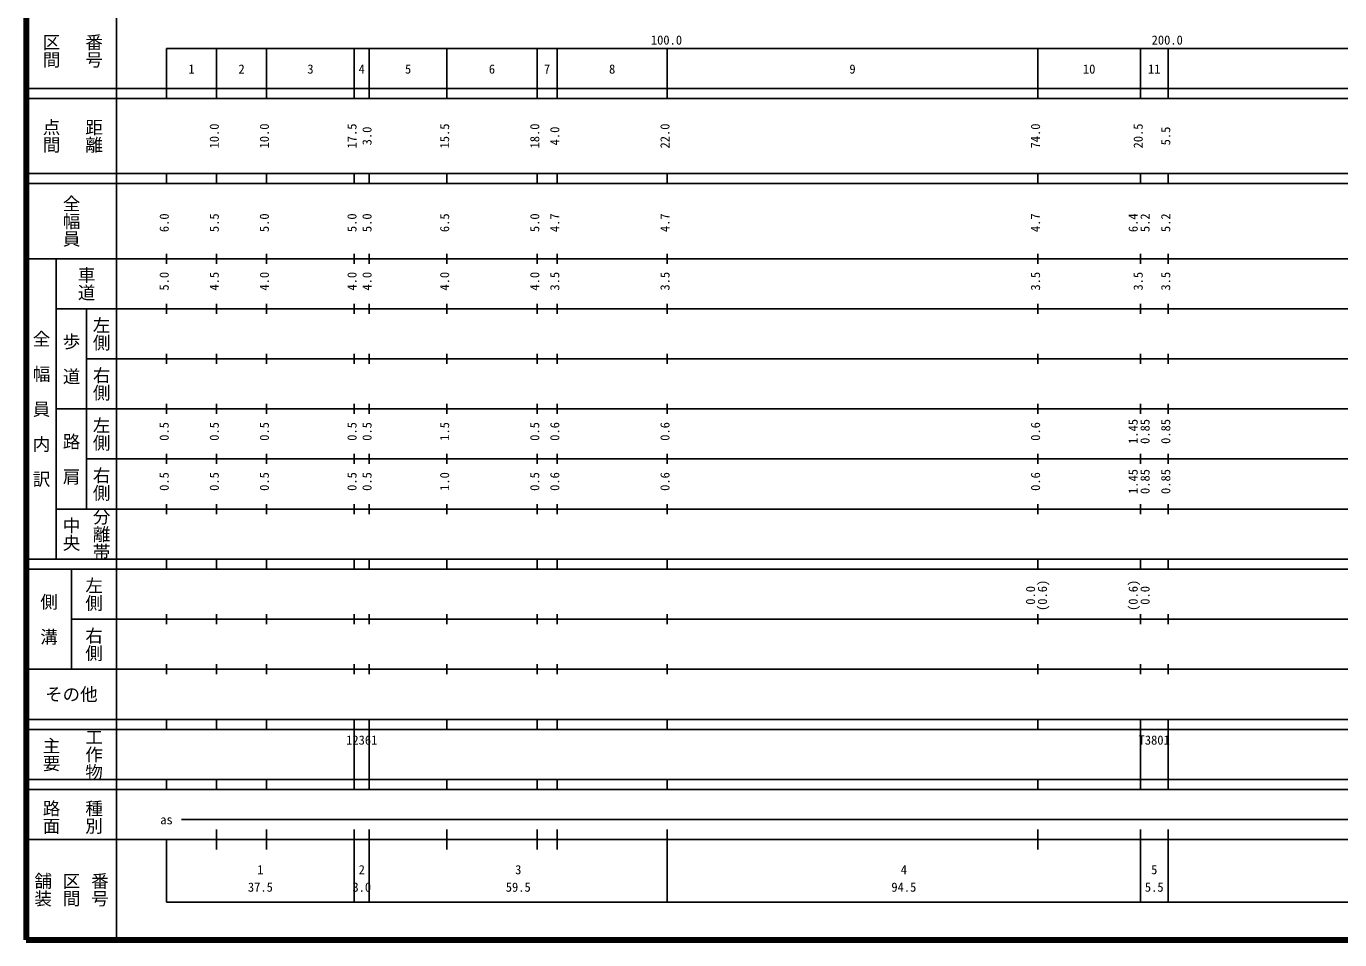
# Model space of a CAD drawing. Units: millimetres on the paper, enlarged 1000 times. Extents: x 40000 to 680000, y 20000 to 380000.
# Drawn here: x 40000 to 302292, y 20000 to 202409 of the extents above; entities that cross this region are included whole.
import ezdxf
from ezdxf.enums import TextEntityAlignment as Align

# ---------------------------------------------------------------- set-up
doc = ezdxf.new("R2010")
doc.units = ezdxf.units.MM
doc.header["$LTSCALE"] = 1000
doc.layers.add('M-TTL', color=2, linetype='Continuous', lineweight=140)
doc.layers.add('M-TTL-BAND', color=7, linetype='Continuous', lineweight=25)
doc.styles.add('@ＭＳ ゴシック', font='')
doc.styles.add('ＭＳ ゴシック', font='')
doc.styles.get('@ＭＳ ゴシック').set_extended_font_data('@MS Gothic')
doc.styles.get('ＭＳ ゴシック').set_extended_font_data('MS Gothic')

msp = doc.modelspace()

# ---------------------------------------------------------------- linework, layer by layer
at = {"layer": 'M-TTL'}
for p, q in [((40000, 380000), (40000, 20000)), ((40000, 20000), (680000, 20000))]:
    msp.add_line(p, q, dxfattribs=at)
at = {"layer": 'M-TTL-BAND'}
for p, q in [((58000, 370000), (58000, 20000)), ((68000, 198000), (579000, 198000)), ((68000, 198000), (68000, 188000)), ((78000, 188000), (78000, 198000)), ((88000, 188000), (88000, 198000)), ((105500, 188000), (105500, 198000)), ((108500, 188000), (108500, 198000)), ((124000, 188000), (124000, 198000)), ((142000, 188000), (142000, 198000)), ((146000, 188000), (146000, 198000)), ((168000, 188000), (168000, 198000)), ((242000, 188000), (242000, 198000)), ((262500, 188000), (262500, 198000)), ((268000, 188000), (268000, 198000)), ((40000, 190000), (579000, 190000)), ((40000, 188000), (579000, 188000)), ((40000, 173000), (579000, 173000)), ((40000, 171000), (579000, 171000)), ((68000, 171000), (68000, 173000)), ((78000, 171000), (78000, 173000)), ((88000, 171000), (88000, 173000)), ((105500, 171000), (105500, 173000)), ((108500, 171000), (108500, 173000)), ((124000, 171000), (124000, 173000)), ((142000, 171000), (142000, 173000)), ((146000, 171000), (146000, 173000)), ((168000, 171000), (168000, 173000)), ((242000, 171000), (242000, 173000)), ((262500, 171000), (262500, 173000)), ((268000, 171000), (268000, 173000)), ((40000, 156000), (579000, 156000)), ((46000, 96000), (46000, 156000)), ((68000, 155000), (68000, 157000)), ((78000, 155000), (78000, 157000)), ((88000, 155000), (88000, 157000)), ((105500, 155000), (105500, 157000)), ((108500, 155000), (108500, 157000)), ((124000, 155000), (124000, 157000)), ((142000, 155000), (142000, 157000)), ((146000, 155000), (146000, 157000)), ((168000, 155000), (168000, 157000)), ((242000, 155000), (242000, 157000)), ((262500, 155000), (262500, 157000)), ((268000, 155000), (268000, 157000)), ((68000, 145000), (68000, 147000)), ((78000, 145000), (78000, 147000)), ((88000, 145000), (88000, 147000)), ((105500, 145000), (105500, 147000)), ((108500, 145000), (108500, 147000)), ((124000, 145000), (124000, 147000)), ((142000, 145000), (142000, 147000)), ((146000, 145000), (146000, 147000)), ((168000, 145000), (168000, 147000)), ((242000, 145000), (242000, 147000)), ((262500, 145000), (262500, 147000)), ((268000, 145000), (268000, 147000)), ((46000, 146000), (579000, 146000)), ((52000, 146000), (52000, 106000)), ((68000, 135000), (68000, 137000)), ((78000, 135000), (78000, 137000)), ((88000, 135000), (88000, 137000)), ((105500, 135000), (105500, 137000)), ((108500, 135000), (108500, 137000)), ((124000, 135000), (124000, 137000)), ((142000, 135000), (142000, 137000)), ((146000, 135000), (146000, 137000)), ((168000, 135000), (168000, 137000)), ((242000, 135000), (242000, 137000)), ((262500, 135000), (262500, 137000)), ((268000, 135000), (268000, 137000)), ((52000, 136000), (579000, 136000)), ((46000, 126000), (579000, 126000)), ((68000, 125000), (68000, 127000)), ((78000, 125000), (78000, 127000)), ((88000, 125000), (88000, 127000)), ((105500, 125000), (105500, 127000)), ((108500, 125000), (108500, 127000)), ((124000, 125000), (124000, 127000)), ((142000, 125000), (142000, 127000)), ((146000, 125000), (146000, 127000)), ((168000, 125000), (168000, 127000)), ((242000, 125000), (242000, 127000)), ((262500, 125000), (262500, 127000)), ((268000, 125000), (268000, 127000)), ((52000, 116000), (579000, 116000)), ((68000, 115000), (68000, 117000)), ((78000, 115000), (78000, 117000)), ((88000, 115000), (88000, 117000)), ((105500, 115000), (105500, 117000)), ((108500, 115000), (108500, 117000)), ((124000, 115000), (124000, 117000)), ((142000, 115000), (142000, 117000)), ((146000, 115000), (146000, 117000)), ((168000, 115000), (168000, 117000)), ((242000, 115000), (242000, 117000)), ((262500, 115000), (262500, 117000)), ((268000, 115000), (268000, 117000)), ((46000, 106000), (579000, 106000)), ((68000, 105000), (68000, 107000)), ((78000, 105000), (78000, 107000)), ((88000, 105000), (88000, 107000)), ((105500, 105000), (105500, 107000)), ((108500, 105000), (108500, 107000)), ((124000, 105000), (124000, 107000)), ((142000, 105000), (142000, 107000)), ((146000, 105000), (146000, 107000)), ((168000, 105000), (168000, 107000)), ((242000, 105000), (242000, 107000)), ((262500, 105000), (262500, 107000)), ((268000, 105000), (268000, 107000)), ((40000, 96000), (579000, 96000)), ((68000, 94000), (68000, 96000)), ((78000, 94000), (78000, 96000)), ((88000, 94000), (88000, 96000)), ((105500, 94000), (105500, 96000)), ((108500, 94000), (108500, 96000)), ((124000, 94000), (124000, 96000)), ((142000, 94000), (142000, 96000)), ((146000, 94000), (146000, 96000)), ((168000, 94000), (168000, 96000)), ((242000, 94000), (242000, 96000)), ((262500, 94000), (262500, 96000)), ((268000, 94000), (268000, 96000)), ((40000, 94000), (579000, 94000)), ((49000, 94000), (49000, 74000)), ((49000, 84000), (579000, 84000)), ((68000, 83000), (68000, 85000)), ((78000, 83000), (78000, 85000)), ((88000, 83000), (88000, 85000)), ((105500, 83000), (105500, 85000)), ((108500, 83000), (108500, 85000)), ((124000, 83000), (124000, 85000)), ((142000, 83000), (142000, 85000)), ((146000, 83000), (146000, 85000)), ((168000, 83000), (168000, 85000)), ((242000, 83000), (242000, 85000)), ((262500, 83000), (262500, 85000)), ((268000, 83000), (268000, 85000)), ((40000, 74000), (579000, 74000)), ((68000, 73000), (68000, 75000)), ((78000, 73000), (78000, 75000)), ((88000, 73000), (88000, 75000)), ((105500, 73000), (105500, 75000)), ((108500, 73000), (108500, 75000)), ((124000, 73000), (124000, 75000)), ((142000, 73000), (142000, 75000)), ((146000, 73000), (146000, 75000)), ((168000, 73000), (168000, 75000)), ((242000, 73000), (242000, 75000)), ((262500, 73000), (262500, 75000)), ((268000, 73000), (268000, 75000)), ((40000, 64000), (579000, 64000)), ((68000, 62000), (68000, 64000)), ((78000, 62000), (78000, 64000)), ((88000, 62000), (88000, 64000)), ((105500, 62000), (105500, 64000)), ((108500, 62000), (108500, 64000)), ((124000, 62000), (124000, 64000)), ((142000, 62000), (142000, 64000)), ((146000, 62000), (146000, 64000)), ((168000, 62000), (168000, 64000)), ((242000, 62000), (242000, 64000)), ((262500, 62000), (262500, 64000)), ((268000, 62000), (268000, 64000)), ((40000, 62000), (579000, 62000)), ((105500, 52000), (105500, 62000)), ((108500, 52000), (108500, 62000)), ((262500, 52000), (262500, 62000)), ((268000, 52000), (268000, 62000)), ((268000, 52000), (268000, 62000)), ((40000, 52000), (579000, 52000)), ((40000, 50000), (579000, 50000)), ((68000, 50000), (68000, 52000)), ((78000, 50000), (78000, 52000)), ((88000, 50000), (88000, 52000)), ((105500, 50000), (105500, 52000)), ((108500, 50000), (108500, 52000)), ((124000, 50000), (124000, 52000)), ((142000, 50000), (142000, 52000)), ((146000, 50000), (146000, 52000)), ((168000, 50000), (168000, 52000)), ((242000, 50000), (242000, 52000)), ((262500, 50000), (262500, 52000)), ((268000, 50000), (268000, 52000)), ((71000, 44000), (407500, 44000)), ((78000, 38000), (78000, 42000)), ((88000, 38000), (88000, 42000)), ((105500, 27500), (105500, 42000)), ((108500, 27500), (108500, 42000)), ((124000, 38000), (124000, 42000)), ((142000, 38000), (142000, 42000)), ((146000, 38000), (146000, 42000)), ((168000, 27500), (168000, 42000)), ((242000, 38000), (242000, 42000)), ((262500, 27500), (262500, 42000)), ((268000, 27500), (268000, 42000)), ((40000, 40000), (579000, 40000)), ((68000, 40000), (68000, 27500)), ((68000, 27500), (579000, 27500))]:
    msp.add_line(p, q, dxfattribs=at)

# ---------------------------------------------------------------- texts
at = {"layer": 'M-TTL-BAND', "style": '@ＭＳ ゴシック'}
for s, p in [('区間', (45000, 197500)), ('番号', (53500, 197500)), ('点間', (45000, 180500)), ('距離', (53500, 180500)), ('全幅員', (49000, 163500)), ('車道', (52000, 151000)), ('左側', (55000, 141000)), ('全\u3000幅\u3000員\u3000内\u3000訳', (43000, 126000)), ('歩\u3000道', (49000, 136000)), ('右側', (55000, 131000)), ('左側', (55000, 121000)), ('路\u3000肩', (49000, 116000)), ('右側', (55000, 111000)), ('分離帯', (55000, 101000)), ('中央', (49000, 101000)), ('左側', (53500, 89000)), ('側\u3000溝', (44500, 84000)), ('右側', (53500, 79000)), ('主要', (45000, 57000)), ('工作物', (53500, 57000)), ('路面', (45000, 44500)), ('種別', (53500, 44500)), ('舗装', (43333, 30000)), ('区間', (49000, 30000)), ('番号', (54667, 30000))]:
    msp.add_text(s, height=2566, rotation=270, dxfattribs=at).set_placement(p, align=Align.MIDDLE_CENTER)
at = {"layer": 'M-TTL-BAND', "style": 'ＭＳ ゴシック'}
for s, p in [('100.0', (167844, 198195)), ('200.0', (267844, 198195)), ('1', (73000, 192405)), ('2', (83000, 192405)), ('3', (96750, 192405)), ('4', (107000, 192405)), ('5', (116250, 192405)), ('6', (133000, 192405)), ('7', (144000, 192405)), ('8', (157000, 192405)), ('9', (205000, 192405)), ('10', (252250, 192405)), ('11', (265250, 192405)), ('as', (68000, 42500)), ('1', (86750, 32523)), ('2', (107000, 32523)), ('3', (138250, 32523)), ('4', (215250, 32523)), ('5', (265250, 32523)), ('37.5', (86750, 29033)), ('3.0', (107000, 29033)), ('59.5', (138250, 29033)), ('94.5', (215250, 29033)), ('5.5', (265250, 29033))]:
    msp.add_text(s, height=1833, dxfattribs=at).set_placement(p, align=Align.BOTTOM_CENTER)
for s, p in [('10.0', (79000, 180500)), ('10.0', (89000, 180500)), ('17.5', (106500, 180500)), ('3.0', (109500, 180500)), ('15.5', (125000, 180500)), ('18.0', (143000, 180500)), ('4.0', (147000, 180500)), ('22.0', (169000, 180500)), ('74.0', (243000, 180500)), ('20.5', (263500, 180500)), ('5.5', (269000, 180500)), ('6.0', (69000, 163174)), ('5.5', (79000, 163174)), ('5.0', (89000, 163174)), ('5.0', (106500, 163174)), ('5.0', (109500, 163174)), ('6.5', (125000, 163174)), ('5.0', (143000, 163174)), ('4.7', (147000, 163174)), ('4.7', (169000, 163174)), ('4.7', (243000, 163174)), ('6.4', (262500, 163174)), ('5.2', (264870, 163174)), ('5.2', (269000, 163174)), ('5.0', (69000, 151500)), ('4.5', (79000, 151500)), ('4.0', (89000, 151500)), ('4.0', (106500, 151500)), ('4.0', (109500, 151500)), ('4.0', (125000, 151500)), ('4.0', (143000, 151500)), ('3.5', (147000, 151500)), ('3.5', (169000, 151500)), ('3.5', (243000, 151500)), ('3.5', (263500, 151500)), ('3.5', (269000, 151500)), ('1.45', (262500, 121500)), ('0.85', (264870, 121500)), ('0.85', (269000, 121500)), ('0.5', (69000, 121500)), ('0.5', (79000, 121500)), ('0.5', (89000, 121500)), ('0.5', (106500, 121500)), ('0.5', (109500, 121500)), ('1.5', (125000, 121500)), ('0.5', (143000, 121500)), ('0.6', (147000, 121500)), ('0.6', (169000, 121500)), ('0.6', (243000, 121500)), ('0.5', (69000, 111500)), ('0.5', (79000, 111500)), ('0.5', (89000, 111500)), ('0.5', (106500, 111500)), ('0.5', (109500, 111500)), ('1.0', (125000, 111500)), ('0.5', (143000, 111500)), ('0.6', (147000, 111500)), ('0.6', (169000, 111500)), ('0.6', (243000, 111500)), ('1.45', (262500, 111500)), ('0.85', (264870, 111500)), ('0.85', (269000, 111500)), ('0.0', (242000, 88764)), ('(0.6)', (244370, 88764)), ('(0.6)', (262500, 88764)), ('0.0', (264870, 88764))]:
    msp.add_text(s, height=1833, rotation=90, dxfattribs=at).set_placement(p, align=Align.BOTTOM_CENTER)
msp.add_text('その他', height=2566, dxfattribs=at).set_placement((49000, 69000), align=Align.MIDDLE_CENTER)
for s, p in [('12361', (103875, 58405)), ('T3801', (262125, 58405))]:
    msp.add_text(s, height=1833, dxfattribs=at).set_placement(p, align=Align.BOTTOM_LEFT)

doc.saveas('drawing.dxf')
